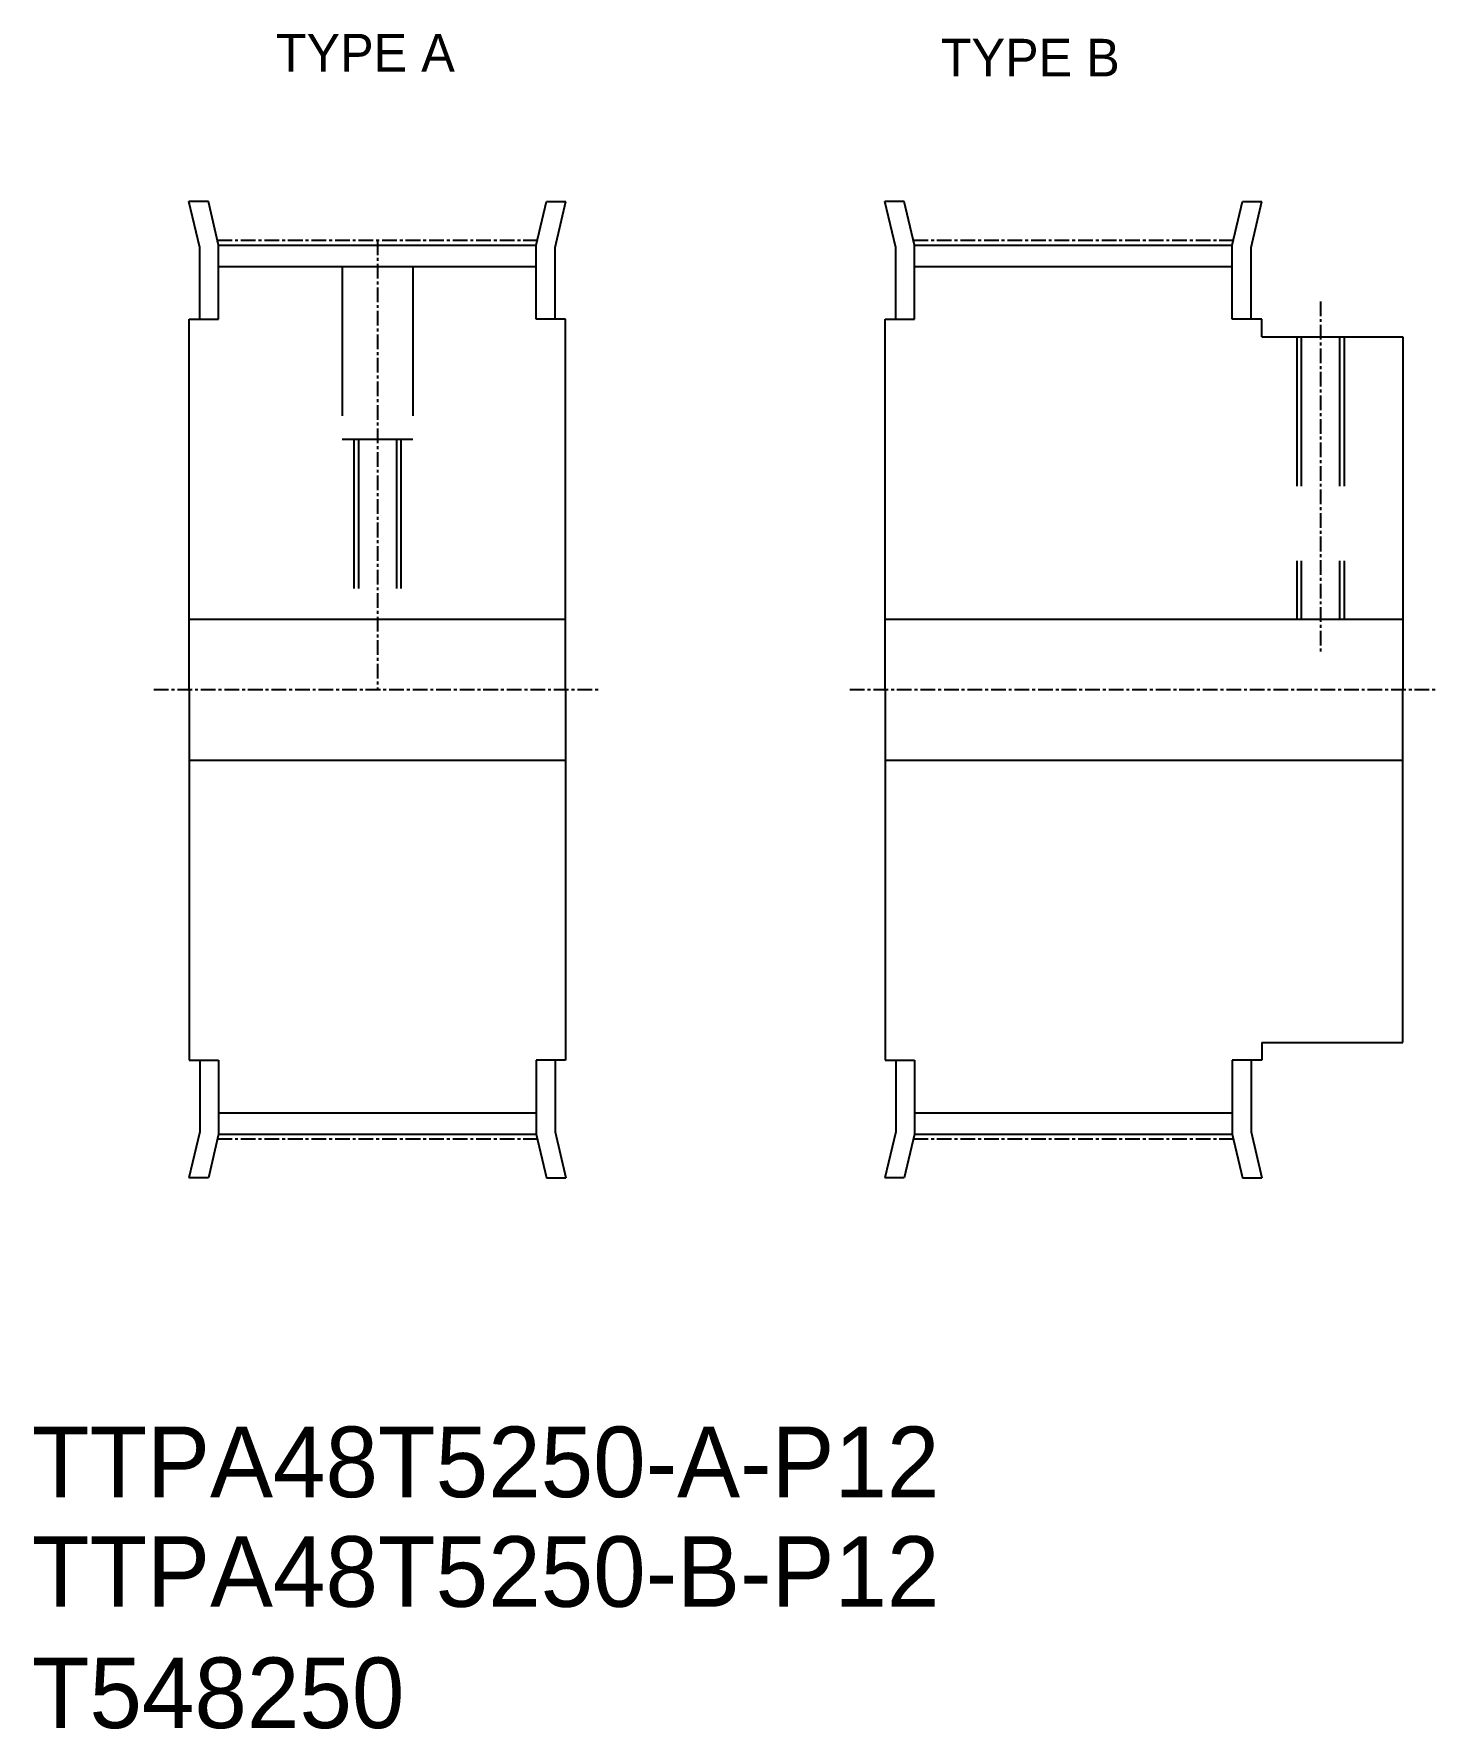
# Model space of a CAD drawing. Extents: x -286 to -166, y -61 to 83.
import ezdxf

# ---------------------------------------------------------------- set-up
doc = ezdxf.new("R2010")
doc.units = 0
doc.linetypes.add('CENTER', pattern=[2, 1.25, -0.25, 0.25, -0.25])
doc.linetypes.add('DASHED', pattern=[19.05, 12.7, -6.35])
doc.layers.get('0').update_dxf_attribs({"linetype": 'CONTINUOUS'})
doc.layers.add('CENTER', color=1, linetype='CENTER')

msp = doc.modelspace()

# ---------------------------------------------------------------- linework, layer by layer
for p, q in [((-271.71, 65.06), (-272.63, 68.97)), ((-270.98, 68.97), (-272.63, 68.97)), ((-270.11, 65.24), (-270.98, 68.97)), ((-243.11, 65.24), (-242.24, 68.97)), ((-242.24, 68.97), (-240.59, 68.97)), ((-241.51, 65.06), (-240.59, 68.97)), ((-212.55, 65.06), (-213.47, 68.97)), ((-211.83, 68.97), (-213.47, 68.97)), ((-210.95, 65.24), (-211.83, 68.97)), ((-183.95, 65.24), (-183.08, 68.97)), ((-183.08, 68.97), (-181.44, 68.97)), ((-182.35, 65.06), (-181.44, 68.97)), ((-271.71, 58.97), (-271.71, 65.06)), ((-270.11, 65.24), (-243.11, 65.24)), ((-270.11, 58.97), (-270.11, 65.24)), ((-243.11, 58.97), (-243.11, 65.24)), ((-241.51, 58.97), (-241.51, 65.06)), ((-212.55, 58.97), (-212.55, 65.06)), ((-210.95, 65.24), (-183.95, 65.24)), ((-210.95, 58.97), (-210.95, 65.24)), ((-183.95, 58.97), (-183.95, 65.24)), ((-182.35, 58.97), (-182.35, 65.06)), ((-270.11, 63.44), (-243.11, 63.44)), ((-210.95, 63.44), (-183.95, 63.44)), ((-272.61, 27.47), (-272.61, 58.97)), ((-272.61, 58.97), (-270.11, 58.97)), ((-240.61, 58.97), (-243.11, 58.97)), ((-240.61, 27.47), (-240.61, 58.97)), ((-213.45, 27.47), (-213.45, 58.97)), ((-213.45, 58.97), (-210.95, 58.97)), ((-181.45, 58.97), (-183.95, 58.97)), ((-181.45, 57.47), (-181.45, 58.97)), ((-181.45, 57.47), (-169.45, 57.47)), ((-169.45, 57.47), (-169.45, 27.47)), ((-272.61, 33.47), (-240.61, 33.47)), ((-213.45, 33.47), (-169.45, 33.47)), ((-272.61, 27.47), (-272.61, -4.03)), ((-240.61, 27.47), (-240.61, -4.03)), ((-213.45, 27.47), (-213.45, -4.03)), ((-169.45, -2.53), (-169.45, 27.47)), ((-272.61, 21.47), (-240.61, 21.47)), ((-213.45, 21.47), (-169.45, 21.47)), ((-181.45, -2.53), (-169.45, -2.53)), ((-181.45, -2.53), (-181.45, -4.03)), ((-272.61, -4.03), (-270.11, -4.03)), ((-271.71, -4.03), (-271.71, -10.12)), ((-270.11, -4.03), (-270.11, -10.31)), ((-240.61, -4.03), (-243.11, -4.03)), ((-243.11, -4.03), (-243.11, -10.31)), ((-241.51, -4.03), (-241.51, -10.12)), ((-213.45, -4.03), (-210.95, -4.03)), ((-212.55, -4.03), (-212.55, -10.12)), ((-210.95, -4.03), (-210.95, -10.31)), ((-183.95, -4.03), (-183.95, -10.31)), ((-181.45, -4.03), (-183.95, -4.03)), ((-182.35, -4.03), (-182.35, -10.12)), ((-270.11, -8.51), (-243.11, -8.51)), ((-210.95, -8.51), (-183.95, -8.51)), ((-271.71, -10.12), (-272.63, -14.03)), ((-270.11, -10.31), (-270.98, -14.03)), ((-270.11, -10.31), (-243.11, -10.31)), ((-243.11, -10.31), (-242.24, -14.03)), ((-241.51, -10.12), (-240.59, -14.03)), ((-212.55, -10.12), (-213.47, -14.03)), ((-210.95, -10.31), (-211.83, -14.03)), ((-210.95, -10.31), (-183.95, -10.31)), ((-183.95, -10.31), (-183.08, -14.03)), ((-182.35, -10.12), (-181.44, -14.03)), ((-270.98, -14.03), (-272.63, -14.03)), ((-242.24, -14.03), (-240.59, -14.03)), ((-211.83, -14.03), (-213.47, -14.03)), ((-183.08, -14.03), (-181.44, -14.03))]:
    msp.add_line(p, q)
at = {"color": 3, "linetype": 'DASHED'}
for p, q in [((-259.61, 63.44), (-259.61, 48.77)), ((-253.61, 63.44), (-253.61, 48.77)), ((-178.45, 57.47), (-178.45, 33.47)), ((-178.08, 57.47), (-178.08, 33.47)), ((-174.83, 57.47), (-174.83, 33.47)), ((-174.45, 57.47), (-174.45, 33.47)), ((-259.61, 48.77), (-253.61, 48.77)), ((-258.61, 48.77), (-258.61, 33.47)), ((-258.23, 48.77), (-258.23, 33.47)), ((-254.99, 48.77), (-254.99, 33.47)), ((-254.61, 48.77), (-254.61, 33.47))]:
    msp.add_line(p, q, dxfattribs=at)
at = {"layer": 'CENTER'}
for p, q in [((-270.21, 65.66), (-243.01, 65.66)), ((-256.61, 65.66), (-256.61, 27.47)), ((-211.05, 65.66), (-183.86, 65.66)), ((-176.45, 60.47), (-176.45, 30.47)), ((-275.61, 27.47), (-237.61, 27.47)), ((-216.45, 27.47), (-166.45, 27.47)), ((-270.21, -10.73), (-243.01, -10.73)), ((-211.05, -10.73), (-183.86, -10.73))]:
    msp.add_line(p, q, dxfattribs=at)

# ---------------------------------------------------------------- texts
for s, p in [('TYPE A', (-265.25, 80.01)), ('TYPE B', (-208.73, 79.59))]:
    msp.add_text(s, height=3.2).set_placement(p)
at = {"color": 7, "linetype": 'CONTINUOUS'}
for s, p in [('TTPA48T5250-A-P12', (-285.99, -41.18)), ('TTPA48T5250-B-P12', (-285.99, -50.5)), ('T548250', (-285.99, -60.81))]:
    msp.add_text(s, height=6, dxfattribs=at).set_placement(p)

doc.saveas('drawing.dxf')
